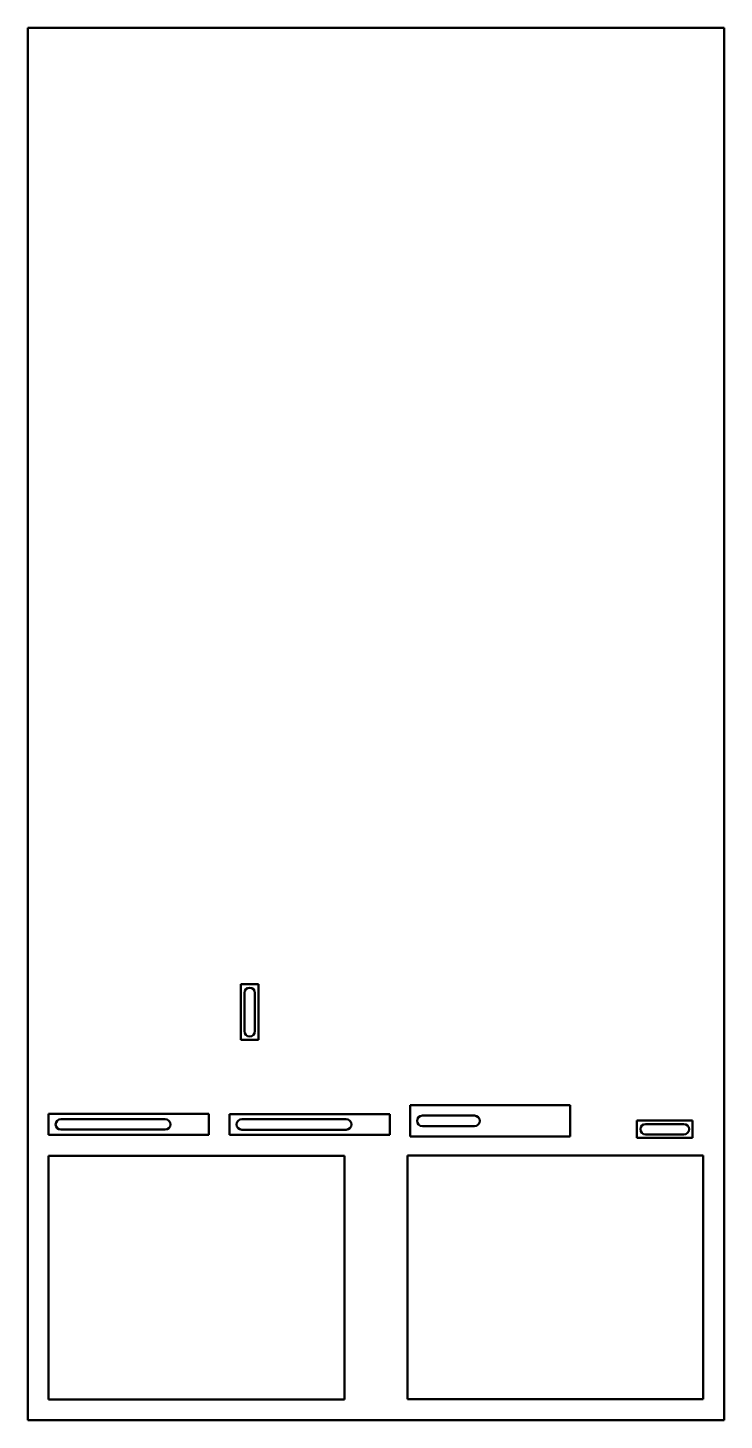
# Model space of a CAD drawing. Header units: millimetres. Extents: x 197 to 397, y 10 to 410.
import ezdxf

# ---------------------------------------------------------------- set-up
doc = ezdxf.new("R2010")
doc.units = ezdxf.units.MM
doc.layers.add('Visible (ISO)', color=7, linetype='Continuous', lineweight=50)

msp = doc.modelspace()

# ---------------------------------------------------------------- linework, layer by layer
at = {"layer": 'Visible (ISO)'}
for p, q in [((197, 410), (197, 10)), ((397, 410), (197, 410)), ((397, 10), (397, 410)), ((258.22, 135.23), (258.22, 119.23)), ((263.22, 135.23), (258.22, 135.23)), ((259.22, 121.73), (259.22, 132.73)), ((262.22, 132.73), (262.22, 121.73)), ((263.22, 119.23), (263.22, 135.23)), ((258.22, 119.23), (263.22, 119.23)), ((352.81, 100.48), (306.81, 100.48)), ((306.81, 100.48), (306.81, 91.48)), ((352.81, 91.48), (352.81, 100.48)), ((248.97, 97.97), (202.97, 97.97)), ((202.97, 97.97), (202.97, 91.97)), ((206.47, 96.47), (236.47, 96.47)), ((248.97, 91.97), (248.97, 97.97)), ((300.95, 97.95), (254.95, 97.95)), ((254.95, 97.95), (254.95, 91.95)), ((258.45, 96.45), (288.45, 96.45)), ((300.95, 91.95), (300.95, 97.95)), ((310.31, 97.48), (325.31, 97.48)), ((371.95, 96.07), (387.95, 96.07)), ((371.95, 91.07), (371.95, 96.07)), ((387.95, 96.07), (387.95, 91.07)), ((236.47, 93.47), (206.47, 93.47)), ((288.45, 93.45), (258.45, 93.45)), ((325.31, 94.48), (310.31, 94.48)), ((374.45, 95.07), (385.45, 95.07)), ((385.45, 92.07), (374.45, 92.07)), ((202.97, 91.97), (248.97, 91.97)), ((254.95, 91.95), (300.95, 91.95)), ((306.81, 91.48), (352.81, 91.48)), ((387.95, 91.07), (371.95, 91.07)), ((202.97, 85.97), (202.97, 15.97)), ((287.97, 85.97), (202.97, 85.97)), ((287.97, 15.97), (287.97, 85.97)), ((391, 86), (306, 86)), ((306, 86), (306, 16)), ((391, 16), (391, 86)), ((202.97, 15.97), (287.97, 15.97)), ((306, 16), (391, 16)), ((197, 10), (397, 10))]:
    msp.add_line(p, q, dxfattribs=at)
for centre, start, end in [((260.72, 132.73), 0, 180), ((260.72, 121.73), 180, 0), ((206.47, 94.97), 90, 270), ((236.47, 94.97), 270, 90), ((258.45, 94.95), 90, 270), ((288.45, 94.95), 270, 90), ((310.31, 95.98), 90, 270), ((325.31, 95.98), 270, 90), ((374.45, 93.57), 90, 270), ((385.45, 93.57), 270, 90)]:
    msp.add_arc(centre, 1.5, start, end, dxfattribs=at)

doc.saveas('drawing.dxf')
